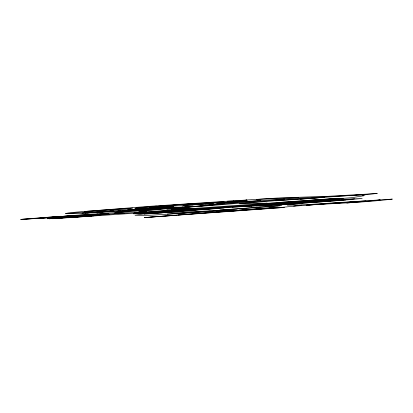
<?xml version="1.0" encoding="UTF-8"?>
<svg xmlns="http://www.w3.org/2000/svg" width="413" height="413" viewBox="0 0 413 413"><rect width="100%" height="100%" fill="white"/><g stroke="black" fill="none" stroke-linecap="round" stroke-linejoin="round"><path stroke-width="0.62" d="M98.139 213.877L96.126 214.254A31.718 0.33 -4 0 1 94.814 214.383L86.348 215.121M351.664 202.308L350.57 202.262A55.554 0.382 -4.1 0 0 349.894 202.287L348.34 202.334L357.679 201.549A83.632 0.604 -4.1 0 0 366.042 200.857M170.853 206.727L152.949 208.033M351.644 202.324L347.018 202.778M234.687 202.024L223.485 202.84M33.711 218.327L61.186 216.242M168.969 210.702L136.538 212.969A56.535 0.558 -4.1 0 1 135.392 213.046L134.524 212.927A51.976 0.501 -4.1 0 1 135.025 212.845L165.747 210.377A34.945 0.351 -4.1 0 0 170.497 210.052L265.879 203.361L266.215 203.325L265.471 203.341L267.278 203.155L239.478 203.764L278.672 200.413L350.482 195.509A51.532 0.542 -4.1 0 1 355.923 195.184L377.281 193.527L324.654 196.495L324.339 196.49L325.119 196.32L277.283 198.039L233.51 200.842M301.867 204.915L392.35 199.102C353.451 203.81 319.75 203.217 279.637 207.615A100.225 0.676 -4.1 0 0 281.253 207.584L284.294 207.476L144.251 217.579L215.379 212.086M194.998 208.353L186.691 209.081A45.182 0.434 -4.1 0 0 183.15 209.417L179.5 209.964M52.745 218.725L55.595 218.472M108.769 211.358L113.162 210.955M240.227 201.513L238.647 201.539M380.022 199.933L367.033 201.239A60.365 0.403 -4.1 0 0 364.018 201.487L346.796 203.015M92.698 212.566L93.436 212.483M34.155 218.58L31.878 218.704L37.082 218.343A47.046 0.48 -4 0 1 38.972 218.219L58.285 216.789A64.123 0.666 -4 0 0 57.299 216.779L56.803 216.784L58.594 216.639M103.317 214.445L98.248 214.6A109.13 1.079 -4 0 0 96.854 214.657L89.704 214.982A155.598 1.652 -4.1 0 1 88.175 215.044L58.47 216.804L56.834 217.315A237.635 2.442 -4.1 0 0 57.2 217.429L58.042 217.475M31.14 218.756L22.4 219.241L58.47 216.804M216.933 203.304L242.937 200.883L227.326 201.219M179.335 209.995L176.532 210.212M101.572 211.946L97.778 212.23M113.11 210.966L108.521 211.311A41.987 0.496 -4.1 0 1 106.353 211.456L100.695 211.848M182.623 206.949L158.897 208.792L152.113 209.494L159.31 209.071L127.823 211.879A50.68 0.521 -4.1 0 0 118.505 212.685M87.169 212.932L89.218 212.762M137.653 207.791L156.496 206.113M293.674 206.102L301.717 204.962L287.298 205.158L297.907 203.743L296.57 203.671L317.958 202.055A50.825 0.439 -4.1 0 0 327.127 201.363M152.123 208.266L149.929 208.457M137.157 209.763L117.777 211.126L120.777 210.707A54.165 0.614 -4 0 0 119.76 210.682L111.025 211.188M83.798 216.572A49.653 0.49 -4 0 1 71.067 217.491L68.3 217.744L92.863 216.035A36.891 0.356 -4.1 0 0 95.568 215.849L135.521 213.154L133.28 213.712A140.621 1.301 -4.1 0 0 133.781 213.769L145.231 213.697L135.01 215.287L148.639 215.338L176.263 213.655A71.661 0.521 -4.1 0 1 181.436 213.314L201.451 212.034A328.985 2.757 -4.2 0 0 205.767 211.761L230.624 210.171M284.727 199.102L259.349 201.606L218.492 204.936A65.657 0.728 -4.1 0 1 207.61 205.772L198.607 206.443A41.517 0.454 -4.1 0 1 194.306 206.753L173.093 208.24M82.011 213.191L92.342 212.365M142 208.952L141.287 209.03L168.246 207.125A27.697 0.325 -4.1 0 0 170.445 206.944L173.661 206.665L158.458 207.775A23.438 0.274 -4.1 0 1 153.445 208.131L140.539 209.061M227.991 210.924L237.016 210.088L226.014 210.181A59.193 0.444 -4.1 0 1 225.72 210.15L171.942 212.566A352.423 2.746 -4 0 0 168.323 212.7L164.746 212.767L167.477 212.406L161.328 212.778L215.209 208.699M351.706 199.169L293.54 203.459A144.741 1.306 -4.1 0 1 291.475 203.588L283.881 204.048A45.394 0.398 -4.1 0 1 282.497 204.125L265.822 205.122A53.344 0.475 -4.1 0 1 260.598 205.442M22.457 219.257L20.65 219.463L56.994 217.202M160.605 207.708L161.948 207.553L161.55 207.553M166.821 209.365L170.734 208.993A68.31 0.697 -4.1 0 1 175.711 208.55L187.409 207.636L187.079 207.703A56.385 0.594 -4.1 0 1 185.989 207.842A54.872 0.578 -4.1 0 1 184.73 207.976L179.923 208.441A58.3 0.594 -4.1 0 0 178.509 208.58L171.059 209.536L190.93 208.255M300.396 199.247L324.623 197.295L275.59 200.826M219.639 207.77L300.101 201.647M227.625 210.96L215.7 212.06M219.561 207.78L210.315 208.441M329.672 200.806L320.736 201.425L324.262 201.208M118.521 212.685L114.535 213.144L118.376 213.129A202.205 1.977 -4 0 1 119.641 213.108L124.132 213.196M137.322 209.608L128.887 210.026M229.597 201.88L232.127 201.658M277.97 207.187L239.158 210.181L247.082 209.644A43.479 0.31 -4.1 0 0 251.672 209.324L272.523 207.796M97.602 212.215L97.019 212.272L98.784 212.117M157.694 208.57L165.195 207.961M352.671 201.818L329.595 203.619L346.161 202.458M127.782 209.871L134.173 209.365M47.092 217.274L45.316 217.429L45.812 217.403A30.195 0.32 -4 0 0 47.428 217.326L59.709 216.531M157.487 208.586L151.246 209.076A32.622 0.372 -4.1 0 1 133.074 210.377L116.987 211.451L120.978 211.162M205.101 205.127L207.641 204.91A83.798 0.971 -4.1 0 0 212.246 204.512L222.788 203.449L219.138 203.495L222.179 203.263A34.547 0.392 -4.1 0 1 223.572 203.16L224.636 203.082A27.294 0.32 -4.1 0 0 236.442 202.179L247.444 201.079A49.193 0.578 -4.1 0 0 247.16 201.033L231.249 202.086M212.54 204.9L189.433 206.774A27.129 0.299 -4.1 0 1 184.952 207.109L174.534 207.873A27.707 0.305 -4.1 0 1 170.373 208.167L152.387 209.463M242.173 210.331L178.256 214.997M223.696 202.385L183 205.519M90.834 215.839L92.084 215.72L89.053 215.88M68.868 217.672L71.067 217.491M98.113 215.638L99.12 215.54L96.198 215.694M331.298 200.703L332.186 200.615L329.182 200.78M132.268 209.608L163.822 207.218M147.761 208.56L146.553 208.663L148.2 208.57M222.24 203.113L224.28 202.928L216.933 203.31M40.443 218.301L45.884 217.914M182.484 206.959L193.016 206.113M206.046 205.54L182.494 207.378A33.458 0.372 -4.1 0 1 174.348 207.961L170.486 208.229A59.637 0.671 -4.1 0 1 165.634 208.565L159.506 208.983M101.975 214.259L108.314 213.707L99.487 213.991M90.148 215.736L91.789 215.586L89.755 215.674M331.123 200.713L324.282 201.245M149.589 206.861L184.936 204.228A77.195 0.924 -4.1 0 1 197.522 203.351M132.057 209.628L129.956 209.783M140.41 209.071L137.054 209.36L147.229 208.71M92.755 215.87L94.169 215.741L91.005 215.911M154.447 213.082L190.393 210.351M345.727 199.923L328.48 201.265M333.745 203.175L326.905 203.707A36.757 0.263 -4.1 0 1 322.021 204.079L317.638 204.409A56.307 0.408 -4.1 0 1 313.379 204.724L306.172 205.246L318.216 204.306A69.193 0.506 -4.1 0 0 320.467 204.13L340.513 202.623M149.697 206.98L178.968 204.781A47.536 0.578 -4.1 0 1 190.553 203.97L224.197 201.797M221.745 203.155L217.589 203.459M144.096 209.546L120.782 211.193M166.945 207.837L170.667 207.548L168.246 207.729A116.239 1.394 -4.1 0 1 165.412 207.935L158.664 208.42A23.469 0.268 -4.1 0 1 155.877 208.617L144.111 209.458M177.853 210.599L134.514 213.784M144.111 214.223L146.011 214.079A33.763 0.284 -4.1 0 1 151.06 213.697L163.305 212.803M262.064 205.354L311.769 201.627A225.565 1.76 -4.1 0 1 318.16 201.157L339.145 199.608M139.723 209.567L145.237 209.112L140.317 209.412M122.021 211.084L154.173 208.782A39.008 0.444 -4.1 0 0 155.283 208.699L170.667 207.548M99.605 214.739L86.338 215.741A34.207 0.346 -4 0 1 83.132 215.973A41.295 0.418 -4 0 1 66.787 217.124L62.187 217.434M279.885 202.375L313.627 199.98A104.071 1.069 -4.1 0 0 318.521 199.639L336.425 198.421L329.12 198.978A34.955 0.346 -4.1 0 1 324.732 199.298L311.593 200.202M322.548 200.455L192.267 210.145M84.283 211.492L108.769 209.706A41.625 0.506 -4 0 1 115.242 209.257L117.54 209.097A30.67 0.377 -4 0 1 121.943 208.802L132.779 208.116M226.339 202.53L234.553 201.998A43.861 0.516 -4.1 0 1 234.672 202.009L234.687 202.014M99.951 212.112L90.612 212.731M158.897 208.792L157.296 208.911A29.948 0.336 -4.1 0 1 151.153 209.36L142.351 209.974A64.459 0.733 -4.1 0 1 136.084 210.403L134.628 210.501M61.201 217.656L106.084 214.409M92.001 215.963L83.751 216.572M175.995 210.635L140.9 213.232M313.906 202.349L263.762 205.468M315.398 202.298L332.135 201.048A60.737 0.521 -4.1 0 0 347.994 199.809L362.216 198.436L303.498 201.415L351.85 197.672L363.564 195.803L362.175 195.571L365.18 194.859L355.96 195.184M280.014 205.808L254.475 207.677A52.936 0.423 -4.1 0 1 247.893 208.152L237.32 208.895A106.786 0.878 -4.1 0 1 231.373 209.308L219.762 210.093L281.929 205.514M210.171 211.084L206.624 211.342A92.45 0.743 -4.1 0 1 203.795 211.549L167.28 214.099M217.217 210.671L175.04 213.645M231.368 202.003L238.523 201.498M149.609 208.219L152.769 207.987M87.737 215.777L109.688 214.259L103.204 214.455M57.237 218.105L85.558 216.102L68.573 217.326A162.49 1.451 -4.1 0 0 64.686 217.61L50.236 218.668A34.078 0.33 -4 0 0 49.741 218.714L49.188 218.782L56.054 218.374M56.653 218.4L87.339 216.138L53.592 218.353M68.413 217.687L52.74 218.73M325.78 201.012L328.763 200.806M323.838 201.281L312.579 202.009L322.377 201.234A38.063 0.32 -4.1 0 1 323.611 201.146L328.934 200.795M280.778 207.61L275.894 207.966A74.051 0.521 -4.1 0 1 270.969 208.322L264.206 208.802A44.738 0.31 -4.1 0 1 253.912 209.525L238.637 210.568A86.441 0.609 -4.1 0 1 230.913 211.074L229.499 211.167A84.273 0.594 -4.1 0 1 218.823 211.848L216.164 212.014M131.277 208.885L123.931 209.396A32.813 0.403 -4.1 0 1 119.982 209.665L65.894 213.593M110.663 211.157L108.913 211.28M105.496 211.606L93.689 212.468A27.945 0.325 -4 0 1 85.197 213.067M149.718 208.467L148.628 208.544M66.694 216.035L60.241 216.526M62.002 216.371L71.666 215.694M67.009 216.009L75.316 215.55M105.95 214.357L113.09 213.862M55.931 218.451L57.392 218.281M304.36 201.348L178.999 210.052M133.518 213.753L133.884 213.727A36.014 0.336 -4.1 0 0 140.905 213.232M224.027 207.951L181.56 210.914C172.345 210.165 163.037 211.28 153.812 211.75M324.85 201.167L325.754 201.105M296.658 203.666L292.848 203.934A76.627 0.666 -4.1 0 1 280.933 204.76L259.953 205.984M260.526 208.839L273.458 207.94L228.668 211.048M176.139 215.297L166.026 216.014A65.858 0.454 -4.1 0 1 153.719 216.877L149.996 217.135M108.443 211.239L105.067 211.471M129.625 209.809L127.829 209.881M105.568 211.601L110.4 211.327L107.514 211.549A24.697 0.279 -4.1 0 0 106.182 211.647L103.56 211.843A52.565 0.619 -4 0 1 100.473 212.07M59.684 216.562L86.477 214.801M266.746 203.346L282.12 202.308A35.017 0.336 -4.1 0 1 284.733 202.138L310.339 200.434A86.307 0.79 -4.1 0 1 315.744 200.068L343.317 198.24M71.908 215.503L84.386 214.683A41.77 0.434 -4 0 1 90.736 214.295L95.47 214.011A36.571 0.392 -4.1 0 0 100.276 213.712A46.86 0.506 -4.1 0 0 107.726 213.227L116.688 212.592L115.423 212.576L134.917 210.506L92.285 212.855A40.665 0.465 -4.1 0 1 90.679 212.901L72.853 213.691L65.605 213.49L68.341 212.953A96.9 1.177 -4.1 0 1 76.581 212.091L148.732 206.376L226.706 201.255A32.488 0.413 -4.1 0 0 233.505 200.847M134.065 212.556L116.352 213.65A30.02 0.294 -4.1 0 0 113.105 213.862M52.838 218.405L48.755 218.673M96.017 212.39L92.749 212.576M155.861 209.148L158.065 209.004M144.669 211.843L142.248 212.008A69.167 0.656 -4.1 0 0 134.075 212.55M328.98 200.775L329.564 200.739M294.304 201.942L277.273 202.969A44.563 0.428 -4.1 0 1 275.621 203.057L271.14 203.248M46.277 217.894L48.672 217.744M48.724 217.79L55.254 217.444L61.078 217.672M260.639 200.568L255.595 200.878A82.894 0.924 -4.1 0 0 252.694 201.054L244.713 201.534M88.872 212.778L89.213 212.762M256.339 199.453L271.486 198.617A99.177 1.177 -4.1 0 1 278.837 198.307L298.697 197.713M240.944 206.49L260.639 205.437M356.083 195.142C325.346 196.965 294.552 198.106 263.855 200.284L198.725 206.242L161.111 209.236L138.722 211.709L146.46 211.693M251.419 206.113L237.821 206.877A109.017 0.996 -4.1 0 1 236.024 206.97L232.127 207.166M161.178 212.881L152.18 213.356A56.452 0.496 -4.1 0 1 150.095 213.444L149.305 213.454A31.166 0.274 -4.1 0 1 149.222 213.433L151.215 213.134L145.03 213.366M165.804 210.919L185.902 209.845A50.556 0.48 -4.1 0 0 188.855 209.665L200.935 208.916A30.598 0.279 -4.1 0 1 203.015 208.797L209.985 208.457M243.964 201.575L243.303 201.601M48.569 218.684L48.037 218.704M78.929 216.273L63.726 216.484M240.872 200.764L246.912 200.031L246.2 200.006M213.521 203.635C186.469 205.349 178.886 205.813 160.492 206.743A25.74 0.315 -4.1 0 1 157.296 206.985L134.844 208.405A175.04 2.137 -4.1 0 1 137.601 207.796M146.951 210.625L145.546 210.666M255.812 205.901L256.943 205.989M47.939 218.704L47.154 218.72L81.738 216.211A94.123 0.981 -4 0 0 85.341 215.947M144.571 210.692L143.172 210.713M76.157 215.534L75.44 215.545M64.123 217.62L64.686 217.61M67.567 217.553L68.517 217.537M103.069 214.455L108.237 214.378M142.418 210.718L142.919 210.713M241.109 201.58L240.717 201.58M251.341 206.123A54.666 0.47 -4.1 0 1 256.003 205.886M260.03 205.979A125.872 1.084 -4.1 0 1 256.834 205.994M354.504 198.798A75.925 0.661 -4.1 0 1 351.902 199.154M378.881 199.938A52.436 0.367 -4.1 0 1 380.136 199.923M169.036 210.697A42.415 0.392 -4.1 0 1 176.501 210.212M229.566 201.885A74.34 0.919 -4.1 0 1 223.743 202.385M240.733 201.58A42.425 0.501 -4.1 0 1 240.159 201.518M92.311 212.365A26.793 0.305 -4 0 1 103.534 211.575M134.101 209.365A52.472 0.594 -4.1 0 1 149.625 208.219"/></g></svg>
